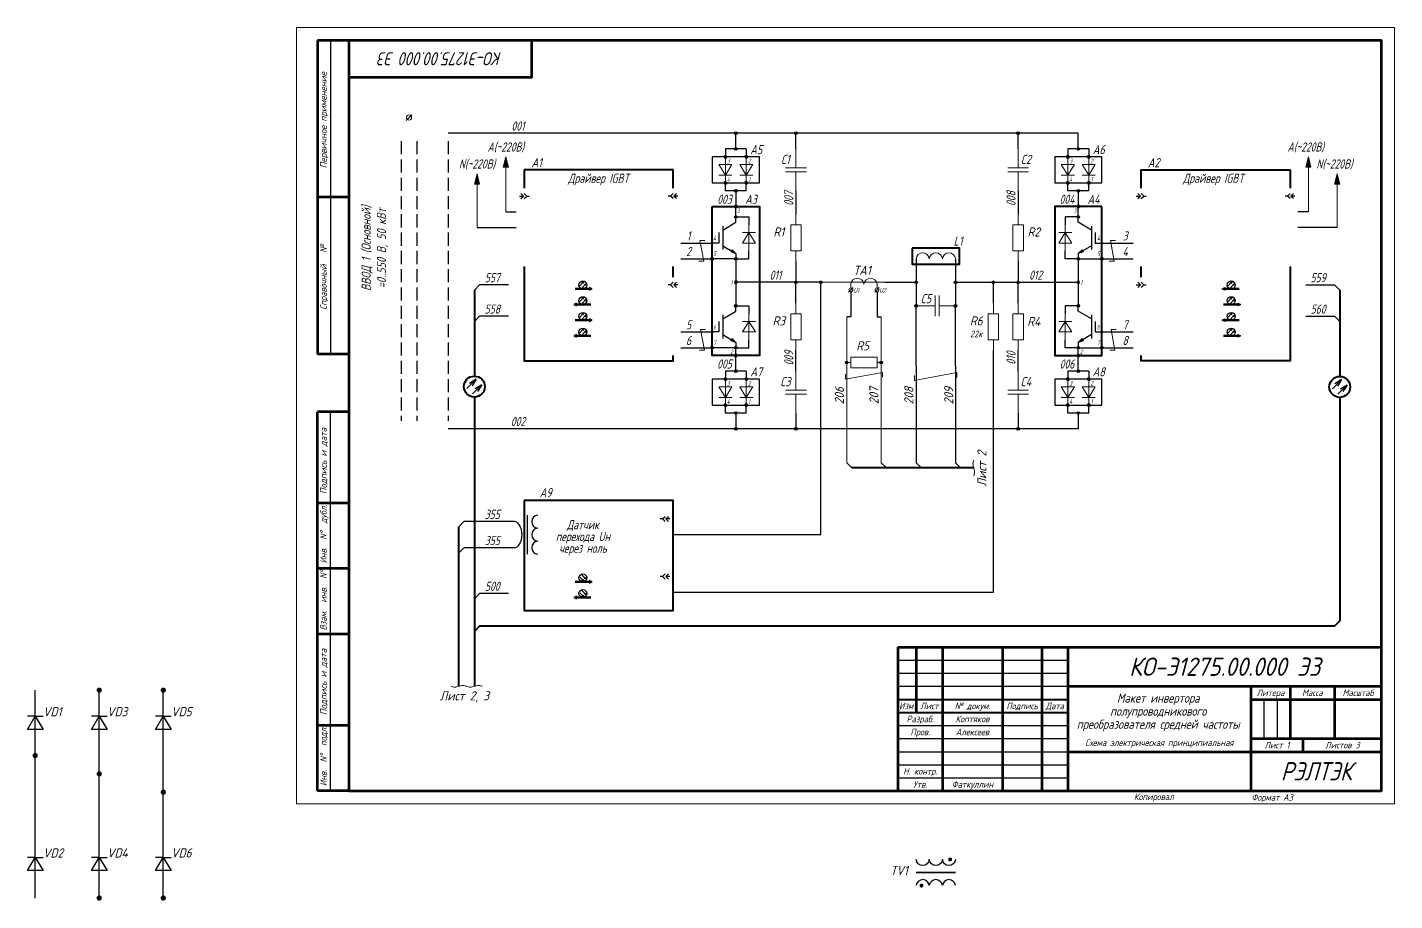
# Model space of a CAD drawing. Header units: millimetres. Extents: x -266 to 8003, y 0 to 8682.
# Drawn here: x -266 to 257, y 1163 to 1497 of the extents above; entities that cross this region are included whole.
import ezdxf
from ezdxf.enums import TextEntityAlignment as Align

# ---------------------------------------------------------------- set-up
doc = ezdxf.new("R2010")
doc.units = ezdxf.units.MM
for name, pattern in [('CENTER', [2, 1.25, -0.25, 0.25, -0.25]), ('K5LT32771', [0]), ('ГОСТ 2.303 4', [7, 5, -2, 0])]:
    doc.linetypes.add(name, pattern=pattern)
doc.layers.add('10', color=41, linetype='Continuous')
doc.layers.add('14', color=21, linetype='Continuous')
doc.styles.add('GENISO_1', font='geniso.shx', dxfattribs={"oblique": 15, "height": 3.5})
doc.styles.add('гост', font='simplex.shx', dxfattribs={"oblique": 15, "height": 2.25})
doc.styles.add('гост1', font='simplex.shx', dxfattribs={"width": 0.8, "oblique": 15, "height": 2.5})

# ---------------------------------------------------------------- blocks, each defined once
blk = doc.blocks.new('Стрелка')
at = {"lineweight": 20}
blk.add_hatch(color=256, dxfattribs=at).paths.add_polyline_path([(4, 0), (0, 1), (0, -1)])
for p, q in [((4, 0), (0, 1)), ((0, 1), (0, -1)), ((0, -1), (4, 0))]:
    blk.add_line(p, q, dxfattribs=at)

msp = doc.modelspace()

# ---------------------------------------------------------------- hatches: boundary and pattern name
for color, points in [(256, [(5, 1456.75, -1), (4, 1456.75, -1)]), (256, [(28, 1456.75, -1), (27, 1456.75, -1)]), (256, [(113, 1456.75, -1), (112, 1456.75, -1)]), (256, [(5, 1450.75, -1), (4, 1450.75, -1)]), (256, [(136, 1450.75, -1), (135, 1450.75, -1)]), (256, [(5, 1434.75, 1), (4, 1434.75, 1)]), (256, [(136, 1434.75, 1), (135, 1434.75, 1)]), (256, [(4, 1424.75, 1), (5, 1424.75, 1)]), (256, [(136, 1424.75, -1), (135, 1424.75, -1)]), (256, [(-5, 1414.75, 1), (-4, 1414.75, 1)]), (256, [(145, 1414.75, -1), (144, 1414.75, -1)]), (256, [(-5, 1408.75, 1), (-4, 1408.75, 1)]), (256, [(4, 1408.75, 1), (5, 1408.75, 1)]), (256, [(136, 1408.75, -1), (135, 1408.75, -1)]), (256, [(145, 1408.75, -1), (144, 1408.75, -1)]), (0, [(-54, 1399.35), (-53.7, 1399.95), (-54.3, 1399.65), (-54, 1399.65)]), (0, [(-53.1, 1398.6), (-52.8, 1399.2), (-53.4, 1398.9), (-53.1, 1398.9)]), (0, [(-51.5, 1397.75), (-51.5, 1396.75), (-50.5, 1397.25)]), (256, [(28, 1399.75, -1), (27, 1399.75, -1)]), (256, [(37.5, 1399.75, -1), (36.5, 1399.75, -1)]), (256, [(74, 1399.75, -1), (73, 1399.75, -1)]), (256, [(89, 1399.75, -1), (88, 1399.75, -1)]), (256, [(103.5, 1399.75, -1), (102.5, 1399.75, -1)]), (256, [(113, 1399.75, -1), (112, 1399.75, -1)]), (256, [(113, 1399.75, 1), (112, 1399.75, 1)]), (0, [(191.5, 1397.75), (191.5, 1396.75), (190.5, 1397.25)]), (0, [(194, 1399.35), (194.3, 1399.95), (193.7, 1399.65), (194, 1399.65)]), (0, [(194.9, 1398.6), (195.2, 1399.2), (194.6, 1398.9), (194.9, 1398.9)]), (0, [(-56.5, 1390.75), (-56.5, 1391.75), (-57.5, 1391.25)]), (0, [(-54, 1393.35), (-53.7, 1393.95), (-54.3, 1393.65), (-54, 1393.65)]), (0, [(-53.1, 1392.6), (-52.8, 1393.2), (-53.4, 1392.9), (-53.1, 1392.9)]), (256, [(4, 1390.75, 1), (5, 1390.75, 1)]), (256, [(74, 1390.75, -1), (73, 1390.75, -1)]), (256, [(89, 1390.75, -1), (88, 1390.75, -1)]), (256, [(136, 1390.75, -1), (135, 1390.75, -1)]), (0, [(194, 1393.35), (194.3, 1393.95), (193.7, 1393.65), (194, 1393.65)]), (0, [(194.9, 1392.6), (195.2, 1393.2), (194.6, 1392.9), (194.9, 1392.9)]), (0, [(196.5, 1390.75), (196.5, 1391.75), (197.5, 1391.25)]), (0, [(-54, 1387.35), (-53.7, 1387.95), (-54.3, 1387.65), (-54, 1387.65)]), (0, [(-53.1, 1386.6), (-52.8, 1387.2), (-53.4, 1386.9), (-53.1, 1386.9)]), (0, [(194, 1387.35), (194.3, 1387.95), (193.7, 1387.65), (194, 1387.65)]), (0, [(194.9, 1386.6), (195.2, 1387.2), (194.6, 1386.9), (194.9, 1386.9)]), (0, [(-54, 1381.35), (-53.7, 1381.95), (-54.3, 1381.65), (-54, 1381.65)]), (0, [(-53.1, 1380.6), (-52.8, 1381.2), (-53.4, 1380.9), (-53.1, 1380.9)]), (0, [(-51.5, 1385.75), (-51.5, 1384.75), (-50.5, 1385.25)]), (256, [(-5, 1380.75, 1), (-4, 1380.75, 1)]), (256, [(145, 1380.75, -1), (144, 1380.75, -1)]), (0, [(191.5, 1385.75), (191.5, 1384.75), (190.5, 1385.25)]), (0, [(194, 1381.35), (194.3, 1381.95), (193.7, 1381.65), (194, 1381.65)]), (0, [(194.9, 1380.6), (195.2, 1381.2), (194.6, 1380.9), (194.9, 1380.9)]), (0, [(-56.5, 1378.75), (-56.5, 1379.75), (-57.5, 1379.25)]), (0, [(196.5, 1378.75), (196.5, 1379.75), (197.5, 1379.25)]), (256, [(-5, 1374.75, 1), (-4, 1374.75, 1)]), (256, [(4, 1374.75, 1), (5, 1374.75, 1)]), (256, [(136, 1374.75, -1), (135, 1374.75, -1)]), (256, [(145, 1374.75, -1), (144, 1374.75, -1)]), (256, [(5, 1365.75, -1), (4, 1365.75, -1)]), (256, [(46.4, 1369.08, 1), (47.4, 1369.08, 1)]), (256, [(59.63, 1369.08, 1), (60.63, 1369.08, 1)]), (256, [(136, 1365.75, -1), (135, 1365.75, -1)]), (256, [(5, 1349.75, 1), (4, 1349.75, 1)]), (256, [(136, 1349.75, 1), (135, 1349.75, 1)]), (256, [(5, 1343.75, -1), (4, 1343.75, -1)]), (256, [(28, 1343.75, 1), (27, 1343.75, 1)]), (256, [(113, 1343.75, 1), (112, 1343.75, 1)]), (0, [(-53.1, 1286.9), (-52.8, 1286.3), (-53.4, 1286.6), (-53.1, 1286.6)]), (0, [(-54, 1286.15), (-53.7, 1285.55), (-54.3, 1285.85), (-54, 1285.85)]), (0, [(-51.5, 1285.75), (-51.5, 1284.75), (-50.5, 1285.25)]), (0, [(-56.5, 1278.75), (-56.5, 1279.75), (-57.5, 1279.25)]), (0, [(-54, 1280.15), (-53.7, 1279.55), (-54.3, 1279.85), (-54, 1279.85)]), (0, [(-53.1, 1280.9), (-52.8, 1280.3), (-53.4, 1280.6), (-53.1, 1280.6)])]:
    msp.add_hatch(color=color).paths.add_polyline_path(points)

# ---------------------------------------------------------------- linework, layer by layer
at = {"lineweight": 60}
for p, q in [((-143.5, 1492.25), (-155.5, 1492.25)), ((-155.5, 1492.25), (-155.5, 1372.25)), ((-143.5, 1432.25), (-155.5, 1432.25)), ((-143.5, 1372.25), (-155.5, 1372.25)), ((-155.5, 1205.25), (-155.5, 1350.25)), ((-143.5, 1350.25), (-155.5, 1350.25)), ((-143.5, 1315.25), (-155.5, 1315.25)), ((-143.5, 1290.25), (-155.5, 1290.25)), ((-143.5, 1265.25), (-155.5, 1265.25)), ((66.5, 1260.25), (251.5, 1260.25)), ((66.5, 1260.25), (66.5, 1205.25)), ((73.5, 1260.25), (73.5, 1235.25)), ((83.5, 1260.25), (83.5, 1205.25)), ((106.5, 1260.25), (106.5, 1205.25)), ((121.5, 1260.25), (121.5, 1205.25)), ((131.5, 1260.25), (131.5, 1205.25)), ((131.5, 1245.25), (251.5, 1245.25)), ((201.5, 1245.25), (201.5, 1205.25)), ((216.5, 1245.25), (216.5, 1225.25)), ((233.5, 1245.25), (233.5, 1225.25)), ((201.5, 1240.25), (251.5, 1240.25)), ((-143.5, 1230.25), (-155.5, 1230.25)), ((201.5, 1225.25), (251.5, 1225.25)), ((221.5, 1220.25), (221.5, 1225.25)), ((131.5, 1220.25), (251.5, 1220.25)), ((-143.5, 1205.25), (-155.5, 1205.25))]:
    msp.add_line(p, q, dxfattribs=at)
at = {"lineweight": 30}
for p, q in [((-150.5, 1492.25), (-150.5, 1372.25)), ((-150.5, 1205.25), (-150.5, 1350.25)), ((66.5, 1255.25), (131.5, 1255.25)), ((66.5, 1250.25), (131.5, 1250.25)), ((66.5, 1245.25), (131.5, 1245.25)), ((206.5, 1240.25), (206.5, 1225.25)), ((211.5, 1240.25), (211.5, 1225.25)), ((66.5, 1230.25), (131.5, 1230.25)), ((66.5, 1225.25), (131.5, 1225.25)), ((66.5, 1220.25), (131.5, 1220.25)), ((66.5, 1215.25), (131.5, 1215.25)), ((66.5, 1210.25), (131.5, 1210.25))]:
    msp.add_line(p, q, dxfattribs=at)
at = {"lineweight": 20}
for p, q in [((-121.56, 1461.69), (-119.44, 1463.81)), ((27.5, 1450.75), (27.5, 1443.5)), ((112.5, 1450.75), (112.5, 1443.5)), ((-83.5, 1443.75), (-83.5, 1426.75)), ((3, 1444.75), (-2, 1444.75)), ((-2, 1444.75), (0.5, 1440.75)), ((0.5, 1438.25), (0.5, 1447.25)), ((0.5, 1440.75), (3, 1444.75)), ((6, 1444.75), (11, 1444.75)), ((8.5, 1440.75), (6, 1444.75)), ((8.5, 1438.25), (8.5, 1447.25)), ((11, 1444.75), (8.5, 1440.75)), ((134, 1444.75), (129, 1444.75)), ((129, 1444.75), (131.5, 1440.75)), ((131.5, 1438.25), (131.5, 1447.25)), ((131.5, 1440.75), (134, 1444.75)), ((137, 1444.75), (142, 1444.75)), ((139.5, 1440.75), (137, 1444.75)), ((139.5, 1438.25), (139.5, 1447.25)), ((142, 1444.75), (139.5, 1440.75)), ((223.5, 1443.75), (223.5, 1426.75)), ((-2, 1440.75), (3, 1440.75)), ((11, 1440.75), (6, 1440.75)), ((27.5, 1442), (27.5, 1434.75)), ((112.5, 1442), (112.5, 1434.75)), ((129, 1440.75), (134, 1440.75)), ((142, 1440.75), (137, 1440.75)), ((-94.5, 1437.25), (-94.5, 1420.75)), ((234.5, 1437.25), (234.5, 1420.75)), ((27.5, 1421.75), (27.5, 1425.75)), ((112.5, 1421.75), (112.5, 1425.75)), ((9.5, 1418.75), (7, 1414.75)), ((12, 1418.75), (7, 1418.75)), ((9.5, 1421.75), (9.5, 1411.75)), ((12, 1414.75), (9.5, 1418.75)), ((128, 1414.75), (130.5, 1418.75)), ((128, 1418.75), (133, 1418.75)), ((130.5, 1421.75), (130.5, 1411.75)), ((130.5, 1418.75), (133, 1414.75)), ((-7.33, 1415.8), (-9.24, 1415.8)), ((-9.24, 1415.8), (-7.77, 1407.79)), ((7, 1414.75), (12, 1414.75)), ((133, 1414.75), (128, 1414.75)), ((149.67, 1415.8), (147.76, 1415.8)), ((147.76, 1415.8), (149.23, 1407.79)), ((-7.77, 1407.79), (-9.68, 1407.79)), ((27.5, 1411.75), (27.5, 1407.75)), ((112.5, 1411.75), (112.5, 1407.75)), ((149.23, 1407.79), (147.32, 1407.79)), ((37, 1399.75), (61.5, 1399.75)), ((47.62, 1395.97), (49.39, 1397.73)), ((57.62, 1395.97), (59.39, 1397.73)), ((27.5, 1387.75), (27.5, 1391.75)), ((103, 1387.75), (103, 1391.75)), ((112.5, 1387.75), (112.5, 1391.75)), ((9.5, 1387.75), (9.5, 1377.75)), ((46.9, 1330.75), (46.9, 1386.58)), ((73.5, 1390.75), (80.75, 1390.75)), ((82.25, 1390.75), (88.5, 1390.75)), ((130.5, 1387.75), (130.5, 1377.75)), ((-7.05, 1381.76), (-8.96, 1381.76)), ((-8.96, 1381.76), (-7.5, 1373.75)), ((9.5, 1384.75), (7, 1380.75)), ((12, 1384.75), (7, 1384.75)), ((7, 1380.75), (12, 1380.75)), ((12, 1380.75), (9.5, 1384.75)), ((128, 1380.75), (130.5, 1384.75)), ((128, 1384.75), (133, 1384.75)), ((133, 1380.75), (128, 1380.75)), ((130.5, 1384.75), (133, 1380.75)), ((149.95, 1381.76), (148.04, 1381.76)), ((148.04, 1381.76), (149.5, 1373.75)), ((27.5, 1377.75), (27.5, 1373.75)), ((103, 1377.75), (103, 1373.75)), ((112.5, 1377.75), (112.5, 1373.75)), ((-7.5, 1373.75), (-9.41, 1373.75)), ((149.5, 1373.75), (147.59, 1373.75)), ((27.5, 1358.5), (27.5, 1365.75)), ((46.4, 1362.72), (60.63, 1365.32)), ((46.9, 1369.08), (48.51, 1369.08)), ((58.51, 1369.08), (60.13, 1369.08)), ((60.63, 1365.32), (60.63, 1363.41)), ((72.83, 1362.25), (89.08, 1365.23)), ((89.08, 1365.23), (89.08, 1363.32)), ((112.5, 1358.5), (112.5, 1365.75)), ((0.5, 1353.25), (0.5, 1362.25)), ((8.5, 1353.25), (8.5, 1362.25)), ((46.4, 1364.63), (46.4, 1362.72)), ((72.83, 1364.17), (72.83, 1362.25)), ((131.5, 1353.25), (131.5, 1362.25)), ((139.5, 1353.25), (139.5, 1362.25)), ((3, 1359.75), (-2, 1359.75)), ((-2, 1359.75), (0.5, 1355.75)), ((-2, 1355.75), (3, 1355.75)), ((0.5, 1355.75), (3, 1359.75)), ((6, 1359.75), (11, 1359.75)), ((8.5, 1355.75), (6, 1359.75)), ((11, 1355.75), (6, 1355.75)), ((11, 1359.75), (8.5, 1355.75)), ((27.5, 1349.75), (27.5, 1357)), ((112.5, 1349.75), (112.5, 1357)), ((134, 1359.75), (129, 1359.75)), ((129, 1359.75), (131.5, 1355.75)), ((129, 1355.75), (134, 1355.75)), ((131.5, 1355.75), (134, 1359.75)), ((137, 1359.75), (142, 1359.75)), ((139.5, 1355.75), (137, 1359.75)), ((142, 1355.75), (137, 1355.75)), ((142, 1359.75), (139.5, 1355.75))]:
    msp.add_line(p, q, dxfattribs=at)
for p, q in [((37.5, 1456.75), (-105.5, 1456.75)), ((4.5, 1450.75), (4.5, 1456.75)), ((27.5, 1450.75), (27.5, 1456.75)), ((135.5, 1456.75), (37.5, 1456.75)), ((112.5, 1450.75), (112.5, 1456.75)), ((135.5, 1450.75), (135.5, 1456.75)), ((8.5, 1450.75), (0.5, 1450.75)), ((0.5, 1450.75), (0.5, 1448.25)), ((8.5, 1450.75), (8.5, 1448.25)), ((139.5, 1450.75), (131.5, 1450.75)), ((131.5, 1450.75), (131.5, 1448.25)), ((139.5, 1450.75), (139.5, 1448.25)), ((-76.75, 1432.75), (-77.75, 1433.75)), ((-75.5, 1432.75), (-76.5, 1433.75)), ((-20.5, 1432.75), (-19.5, 1433.75)), ((-19.25, 1432.75), (-18.25, 1433.75)), ((0.5, 1434.75), (0.5, 1437.25)), ((8.5, 1434.75), (0.5, 1434.75)), ((4.5, 1434.75), (4.5, 1429.25)), ((8.5, 1434.75), (8.5, 1437.25)), ((27.5, 1434.75), (27.5, 1425.75)), ((112.5, 1434.75), (112.5, 1425.75)), ((131.5, 1434.75), (131.5, 1437.25)), ((139.5, 1434.75), (131.5, 1434.75)), ((135.5, 1434.75), (135.5, 1429.25)), ((139.5, 1434.75), (139.5, 1437.25)), ((159.25, 1432.75), (158.25, 1433.75)), ((160.5, 1432.75), (159.5, 1433.75)), ((215.5, 1432.75), (216.5, 1433.75)), ((216.75, 1432.75), (217.75, 1433.75)), ((-78.31, 1432.75), (-76.75, 1432.75)), ((-77.75, 1431.75), (-76.75, 1432.75)), ((-76.5, 1431.75), (-75.5, 1432.75)), ((-75.5, 1432.75), (-74.56, 1432.75)), ((-20.5, 1432.75), (-21.44, 1432.75)), ((-19.5, 1431.75), (-20.5, 1432.75)), ((-17.69, 1432.75), (-19.25, 1432.75)), ((-18.25, 1431.75), (-19.25, 1432.75)), ((4.5, 1424.75), (4.5, 1428.25)), ((135.5, 1424.75), (135.5, 1428.25)), ((157.69, 1432.75), (159.25, 1432.75)), ((158.25, 1431.75), (159.25, 1432.75)), ((159.5, 1431.75), (160.5, 1432.75)), ((160.5, 1432.75), (161.44, 1432.75)), ((215.5, 1432.75), (214.57, 1432.75)), ((216.5, 1431.75), (215.5, 1432.75)), ((218.32, 1432.75), (216.75, 1432.75)), ((217.75, 1431.75), (216.75, 1432.75)), ((-83.5, 1426.75), (-79.5, 1426.75)), ((-0.5, 1419.75), (4.5, 1422.75)), ((4.5, 1422.75), (4.5, 1424.75)), ((4.5, 1424.75), (9.5, 1424.75)), ((9.5, 1424.75), (9.5, 1421.75)), ((135.5, 1424.75), (130.5, 1424.75)), ((130.5, 1424.75), (130.5, 1421.75)), ((135.5, 1422.75), (135.5, 1424.75)), ((140.5, 1419.75), (135.5, 1422.75)), ((223.5, 1426.75), (219.5, 1426.75)), ((-94.5, 1420.75), (-79.5, 1420.75)), ((-2, 1418.75), (-2, 1414.75)), ((-0.5, 1421.25), (-0.5, 1412.25)), ((140.5, 1421.25), (140.5, 1412.25)), ((142, 1418.75), (142, 1414.75)), ((234.5, 1420.75), (219.5, 1420.75)), ((-16.5, 1414.75), (-4.5, 1414.75)), ((-2, 1414.75), (-4, 1414.75)), ((-0.5, 1413.75), (4.5, 1410.75)), ((140.5, 1413.75), (135.5, 1410.75)), ((142, 1414.75), (144, 1414.75)), ((144.5, 1414.75), (156.5, 1414.75)), ((-16.5, 1408.75), (-4.5, 1408.75)), ((4.5, 1408.75), (-4, 1408.75)), ((4.5, 1410.75), (4.5, 1408.75)), ((4.5, 1408.75), (9.5, 1408.75)), ((4.5, 1408.75), (4.5, 1400.25)), ((9.5, 1408.75), (9.5, 1411.75)), ((27.5, 1407.75), (27.5, 1399.75)), ((73.5, 1408.75), (73.5, 1399.75)), ((88.5, 1408.75), (88.5, 1399.75)), ((112.5, 1407.75), (112.5, 1399.75)), ((130.5, 1408.75), (130.5, 1411.75)), ((135.5, 1408.75), (130.5, 1408.75)), ((135.5, 1410.75), (135.5, 1408.75)), ((135.5, 1408.75), (144, 1408.75)), ((135.5, 1408.75), (135.5, 1400.25)), ((144.5, 1408.75), (156.5, 1408.75)), ((-93.5, 1398.75), (-95.5, 1396.75)), ((-82.5, 1398.75), (-93.5, 1398.75)), ((-55.2, 1398.45), (-54, 1399.65)), ((-54.3, 1397.7), (-53.1, 1398.9)), ((-20.5, 1398.75), (-21.44, 1398.75)), ((-20.5, 1398.75), (-19.5, 1399.75)), ((-19.5, 1397.75), (-20.5, 1398.75)), ((-19.25, 1398.75), (-18.25, 1399.75)), ((-17.69, 1398.75), (-19.25, 1398.75)), ((-18.25, 1397.75), (-19.25, 1398.75)), ((4.5, 1399.25), (4.5, 1390.75)), ((37, 1399.75), (5, 1399.75)), ((27.5, 1391.75), (27.5, 1399.75)), ((37, 1303.25), (37, 1399.75)), ((61.5, 1399.75), (73.5, 1399.75)), ((73.5, 1399.75), (73.5, 1390.75)), ((88.5, 1399.75), (103, 1399.75)), ((88.5, 1399.75), (88.5, 1390.75)), ((103, 1391.75), (103, 1399.75)), ((103, 1399.75), (135, 1399.75)), ((112.5, 1391.75), (112.5, 1399.75)), ((135.5, 1399.25), (135.5, 1390.75)), ((157.69, 1398.75), (159.25, 1398.75)), ((159.25, 1398.75), (158.25, 1399.75)), ((158.25, 1397.75), (159.25, 1398.75)), ((160.5, 1398.75), (159.5, 1399.75)), ((159.5, 1397.75), (160.5, 1398.75)), ((160.5, 1398.75), (161.44, 1398.75)), ((192.8, 1398.45), (194, 1399.65)), ((193.7, 1397.7), (194.9, 1398.9)), ((222.5, 1398.75), (233.5, 1398.75)), ((235.5, 1396.75), (233.5, 1398.75)), ((-55.2, 1392.45), (-54, 1393.65)), ((-54.3, 1391.7), (-53.1, 1392.9)), ((48.5, 1396.1), (48.5, 1386.58)), ((58.5, 1396.1), (58.5, 1386.58)), ((192.8, 1392.45), (194, 1393.65)), ((193.7, 1391.7), (194.9, 1392.9)), ((-93.5, 1386.75), (-95.5, 1384.75)), ((-82.5, 1386.75), (-93.5, 1386.75)), ((-55.2, 1386.45), (-54, 1387.65)), ((-54.3, 1385.7), (-53.1, 1386.9)), ((-0.5, 1385.75), (4.5, 1388.75)), ((-0.5, 1387.25), (-0.5, 1378.25)), ((4.5, 1388.75), (4.5, 1390.75)), ((4.5, 1390.75), (9.5, 1390.75)), ((9.5, 1390.75), (9.5, 1387.75)), ((48.5, 1386.58), (46.9, 1386.58)), ((58.5, 1386.58), (60.13, 1386.58)), ((73.5, 1367.75), (73.5, 1390.75)), ((88.5, 1367.75), (88.5, 1390.75)), ((135.5, 1390.75), (130.5, 1390.75)), ((130.5, 1390.75), (130.5, 1387.75)), ((135.5, 1388.75), (135.5, 1390.75)), ((140.5, 1385.75), (135.5, 1388.75)), ((140.5, 1387.25), (140.5, 1378.25)), ((192.8, 1386.45), (194, 1387.65)), ((193.7, 1385.7), (194.9, 1386.9)), ((222.5, 1386.75), (233.5, 1386.75)), ((235.5, 1384.75), (233.5, 1386.75)), ((-55.2, 1380.45), (-54, 1381.65)), ((-54.3, 1379.7), (-53.1, 1380.9)), ((-16.5, 1380.75), (-4.5, 1380.75)), ((-2, 1380.75), (-4, 1380.75)), ((-2, 1384.75), (-2, 1380.75)), ((142, 1384.75), (142, 1380.75)), ((142, 1380.75), (144, 1380.75)), ((144.5, 1380.75), (156.5, 1380.75)), ((192.8, 1380.45), (194, 1381.65)), ((193.7, 1379.7), (194.9, 1380.9)), ((-0.5, 1379.75), (4.5, 1376.75)), ((4.5, 1376.75), (4.5, 1374.75)), ((9.5, 1374.75), (9.5, 1377.75)), ((130.5, 1374.75), (130.5, 1377.75)), ((140.5, 1379.75), (135.5, 1376.75)), ((135.5, 1376.75), (135.5, 1374.75)), ((-16.5, 1374.75), (-4.5, 1374.75)), ((4.5, 1374.75), (-4, 1374.75)), ((4.5, 1374.75), (9.5, 1374.75)), ((4.5, 1372.25), (4.5, 1374.75)), ((4.5, 1365.75), (4.5, 1371.25)), ((27.5, 1365.75), (27.5, 1373.75)), ((103, 1281.25), (103, 1373.75)), ((112.5, 1365.75), (112.5, 1373.75)), ((135.5, 1374.75), (130.5, 1374.75)), ((135.5, 1372.25), (135.5, 1374.75)), ((135.5, 1374.75), (144, 1374.75)), ((135.5, 1365.75), (135.5, 1371.25)), ((144.5, 1374.75), (156.5, 1374.75)), ((8.5, 1365.75), (0.5, 1365.75)), ((0.5, 1365.75), (0.5, 1363.25)), ((8.5, 1365.75), (8.5, 1363.25)), ((73.5, 1367.75), (73.5, 1330.75)), ((88.5, 1367.75), (88.5, 1330.75)), ((139.5, 1365.75), (131.5, 1365.75)), ((131.5, 1365.75), (131.5, 1363.25)), ((139.5, 1365.75), (139.5, 1363.25)), ((-94.79, 1362.7), (-97.32, 1361.09)), ((-94.79, 1362.7), (-97.32, 1361.09)), ((-94.79, 1362.7), (-96.4, 1360.17)), ((-94.79, 1362.7), (-96.4, 1360.17)), ((-92.67, 1360.58), (-95.2, 1358.97)), ((-92.67, 1360.58), (-95.2, 1358.97)), ((-92.67, 1360.58), (-94.28, 1358.05)), ((-92.67, 1360.58), (-94.28, 1358.05)), ((236.21, 1362.58), (233.68, 1360.97)), ((236.21, 1362.58), (233.68, 1360.97)), ((236.21, 1362.58), (234.6, 1360.05)), ((236.21, 1362.58), (234.6, 1360.05)), ((238.33, 1360.46), (235.8, 1358.85)), ((238.33, 1360.46), (235.8, 1358.85)), ((238.33, 1360.46), (236.72, 1357.93)), ((238.33, 1360.46), (236.72, 1357.93)), ((0.5, 1349.75), (0.5, 1352.25)), ((8.5, 1349.75), (0.5, 1349.75)), ((4.5, 1349.75), (4.5, 1343.75)), ((8.5, 1349.75), (8.5, 1352.25)), ((27.5, 1349.75), (27.5, 1343.75)), ((112.5, 1349.75), (112.5, 1343.75)), ((131.5, 1349.75), (131.5, 1352.25)), ((139.5, 1349.75), (131.5, 1349.75)), ((135.5, 1349.75), (135.5, 1343.75)), ((139.5, 1349.75), (139.5, 1352.25)), ((37.5, 1343.75), (-105.5, 1343.75)), ((135.5, 1343.75), (37.5, 1343.75)), ((46.9, 1330.75), (48.9, 1328.75)), ((60.13, 1330.75), (62.13, 1328.75)), ((73.5, 1330.75), (75.5, 1328.75)), ((88.5, 1330.75), (90.5, 1328.75)), ((-99.5, 1308.25), (-101.5, 1306.25)), ((-80.29, 1308.25), (-99.5, 1308.25)), ((-75.29, 1310.75), (-75.29, 1295.75)), ((-23.5, 1309.25), (-24.44, 1309.25)), ((-23.5, 1309.25), (-22.5, 1310.25)), ((-22.5, 1308.25), (-23.5, 1309.25)), ((-22.25, 1309.25), (-21.25, 1310.25)), ((-20.69, 1309.25), (-22.25, 1309.25)), ((-21.25, 1308.25), (-22.25, 1309.25)), ((-19.5, 1303.25), (37, 1303.25)), ((-99.5, 1298.25), (-101.5, 1296.25)), ((-80.29, 1298.25), (-99.45, 1298.25)), ((-55.2, 1287.05), (-54, 1285.85)), ((-54.3, 1287.8), (-53.1, 1286.6)), ((-23.5, 1287.25), (-24.44, 1287.25)), ((-23.5, 1287.25), (-22.5, 1288.25)), ((-22.5, 1286.25), (-23.5, 1287.25)), ((-22.25, 1287.25), (-21.25, 1288.25)), ((-20.69, 1287.25), (-22.25, 1287.25)), ((-21.25, 1286.25), (-22.25, 1287.25)), ((-54.3, 1281.8), (-53.1, 1280.6)), ((-93.5, 1280.75), (-95.5, 1278.75)), ((-82.5, 1280.75), (-93.5, 1280.75)), ((-55.2, 1281.05), (-54, 1279.85)), ((-19.5, 1281.25), (103, 1281.25)), ((-263.5, 1164.28), (-263.5, 1243.78)), ((-239, 1164.28), (-239, 1243.78)), ((-214.5, 1164.28), (-214.5, 1243.78))]:
    msp.add_line(p, q)
at = {"linetype": 'ГОСТ 2.303 4'}
for p, q in [((-123.5, 1453.75), (-123.5, 1346.75)), ((-117.5, 1453.75), (-117.5, 1346.75)), ((-105.5, 1453.75), (-105.5, 1346.75))]:
    msp.add_line(p, q, dxfattribs=at)
at = {"extrusion": (0, 0, -1)}
for p, q in [((0, 1448.25), (1, 1447.25)), ((8, 1448.25), (9, 1447.25)), ((131, 1448.25), (132, 1447.25)), ((139, 1448.25), (140, 1447.25)), ((0, 1438.25), (1, 1437.25)), ((8, 1438.25), (9, 1437.25)), ((131, 1438.25), (132, 1437.25)), ((139, 1438.25), (140, 1437.25)), ((5, 1429.25), (4, 1428.25)), ((135, 1429.25), (136, 1428.25)), ((5, 1400.25), (4, 1399.25)), ((135, 1400.25), (136, 1399.25)), ((5, 1372.25), (4, 1371.25)), ((135, 1372.25), (136, 1371.25)), ((0, 1363.25), (1, 1362.25)), ((8, 1363.25), (9, 1362.25)), ((131, 1363.25), (132, 1362.25)), ((139, 1363.25), (140, 1362.25)), ((0, 1353.25), (1, 1352.25)), ((8, 1353.25), (9, 1352.25)), ((131, 1353.25), (132, 1352.25)), ((139, 1353.25), (140, 1352.25))]:
    msp.add_line(p, q, dxfattribs=at)
at = {"linetype": 'K5LT32771', "lineweight": 20}
for p, q in [((23.5, 1443.5), (31.5, 1443.5)), ((108.5, 1443.5), (116.5, 1443.5)), ((23.5, 1442), (31.5, 1442)), ((108.5, 1442), (116.5, 1442)), ((80.75, 1394.75), (80.75, 1386.75)), ((82.25, 1394.75), (82.25, 1386.75)), ((23.5, 1358.5), (31.5, 1358.5)), ((23.5, 1357), (31.5, 1357)), ((108.5, 1358.5), (116.5, 1358.5)), ((108.5, 1357), (116.5, 1357))]:
    msp.add_line(p, q, dxfattribs=at)
at = {"lineweight": 40}
for p, q in [((-95.5, 1396.75), (-95.5, 1363.87)), ((235.5, 1396.75), (235.5, 1363.75)), ((-95.5, 1355.87), (-95.5, 1245.25)), ((235.5, 1355.75), (235.5, 1270.25)), ((95.5, 1328.75), (48.9, 1328.75)), ((-101.5, 1245.25), (-101.5, 1306.25)), ((-93.5, 1268.25), (-95.5, 1266.25)), ((233.5, 1268.25), (-93.5, 1268.25)), ((235.5, 1270.25), (233.5, 1268.25)), ((66.5, 1240.25), (131.5, 1240.25)), ((66.5, 1235.25), (131.5, 1235.25))]:
    msp.add_line(p, q, dxfattribs=at)
at = {"lineweight": 50}
for p, q in [((-57, 1397.25), (-51.5, 1397.25)), ((197, 1397.25), (191.5, 1397.25)), ((-51, 1391.25), (-56.5, 1391.25)), ((191, 1391.25), (196.5, 1391.25)), ((-57, 1385.25), (-51.5, 1385.25)), ((197, 1385.25), (191.5, 1385.25)), ((-51, 1379.25), (-56.5, 1379.25)), ((191, 1379.25), (196.5, 1379.25)), ((-57, 1285.25), (-51.5, 1285.25)), ((-51, 1279.25), (-56.5, 1279.25))]:
    msp.add_line(p, q, dxfattribs=at)
at = {"ltscale": 0.1}
for p, q in [((-94.79, 1362.7), (-98.33, 1359.16)), ((-94.79, 1362.7), (-98.33, 1359.16)), ((-92.67, 1360.58), (-96.21, 1357.04)), ((-92.67, 1360.58), (-96.21, 1357.04)), ((236.21, 1362.58), (232.67, 1359.04)), ((236.21, 1362.58), (232.67, 1359.04)), ((238.33, 1360.46), (234.8, 1356.92)), ((238.33, 1360.46), (234.8, 1356.92))]:
    msp.add_line(p, q, dxfattribs=at)
at = {"lineweight": 20}
for points in [[(-163.5, 1200.25), (256.5, 1200.25), (256.5, 1497.25), (-163.5, 1497.25)], [(25.5, 1411.75), (29.5, 1411.75), (29.5, 1421.75), (25.5, 1421.75)], [(110.5, 1411.75), (114.5, 1411.75), (114.5, 1421.75), (110.5, 1421.75)], [(25.5, 1387.75), (29.5, 1387.75), (29.5, 1377.75), (25.5, 1377.75)], [(101, 1377.75), (105, 1377.75), (105, 1387.75), (101, 1387.75)], [(110.5, 1387.75), (114.5, 1387.75), (114.5, 1377.75), (110.5, 1377.75)], [(48.51, 1371.08), (48.51, 1367.08), (58.51, 1367.08), (58.51, 1371.08)]]:
    msp.add_lwpolyline(points, close=True, dxfattribs=at)
at = {"lineweight": 60}
msp.add_lwpolyline([(-143.5, 1205.25), (251.5, 1205.25), (251.5, 1492.25), (-143.5, 1492.25)], close=True, dxfattribs=at)
msp.add_lwpolyline([(-143.5, 1478.25), (-73.5, 1478.25), (-73.5, 1492.25)], dxfattribs=at)
for points in [[(13.5, 1447.75), (-4.5, 1447.75), (-4.5, 1437.75), (13.5, 1437.75)], [(144.5, 1447.75), (126.5, 1447.75), (126.5, 1437.75), (144.5, 1437.75)], [(13.5, 1362.75), (-4.5, 1362.75), (-4.5, 1352.75), (13.5, 1352.75)], [(144.5, 1362.75), (126.5, 1362.75), (126.5, 1352.75), (144.5, 1352.75)]]:
    msp.add_lwpolyline(points, close=True)
at = {"lineweight": 40}
for points in [[(-19.5, 1435.75), (-19.5, 1442.75), (-76.5, 1442.75), (-76.5, 1442.75)], [(-76.5, 1442.75), (-76.5, 1435.75)], [(159.5, 1435.75), (159.5, 1442.75), (216.5, 1442.75), (216.5, 1442.75)], [(216.5, 1442.75), (216.5, 1435.75)], [(-4.5, 1428.75), (4, 1428.75)], [(4, 1371.75), (-4.5, 1371.75), (-4.5, 1428.75)], [(5, 1428.75), (13.5, 1428.75), (13.5, 1371.75), (5, 1371.75)], [(135, 1428.75), (126.5, 1428.75), (126.5, 1371.75), (135, 1371.75)], [(144.5, 1428.75), (136, 1428.75)], [(136, 1371.75), (144.5, 1371.75), (144.5, 1428.75)], [(72, 1412.75), (72, 1406.75), (90, 1406.75), (90, 1412.75), (72, 1412.75), (72, 1412.75)], [(-76.5, 1405.75), (-76.5, 1369.75), (-19.5, 1369.75), (-19.5, 1371.75)], [(-19.5, 1401.75), (-19.5, 1405.75)], [(159.5, 1401.75), (159.5, 1405.75)], [(216.5, 1405.75), (216.5, 1369.75), (159.5, 1369.75), (159.5, 1371.75)], [(-19.5, 1294.25), (-19.5, 1316.25), (-76.5, 1316.25), (-76.5, 1316.25)], [(-76.5, 1316.25), (-76.5, 1289.75)], [(-19.5, 1290.25), (-19.5, 1294.25)], [(-76.5, 1289.75), (-76.5, 1274.25), (-19.5, 1274.25), (-19.5, 1290.25)]]:
    msp.add_lwpolyline(points, dxfattribs=at)
at = {"lineweight": 20}
for points in [[(88.5, 1408.75), (88.5, 1408.75, 0.916331), (83.5, 1408.75, 0.916331), (78.5, 1408.75, 0.916331), (73.5, 1408.75), (73.5, 1408.75)], [(48.5, 1397.6), (48.5, 1399.02, -0.916331), (53.5, 1399.02, -0.916331), (58.5, 1399.02), (58.5, 1397.6)]]:
    msp.add_lwpolyline(points, format="xyb", dxfattribs=at)
for points in [[(-54, 1399.35), (-53.7, 1399.95), (-54.3, 1399.65), (-54, 1399.65), (-54, 1399.35)], [(-53.1, 1398.6), (-52.8, 1399.2), (-53.4, 1398.9), (-53.1, 1398.9), (-53.1, 1398.6)], [(-51.5, 1397.75), (-51.5, 1396.75), (-50.5, 1397.25), (-51.5, 1397.75)], [(191.5, 1397.75), (191.5, 1396.75), (190.5, 1397.25), (191.5, 1397.75)], [(194, 1399.35), (194.3, 1399.95), (193.7, 1399.65), (194, 1399.65), (194, 1399.35)], [(194.9, 1398.6), (195.2, 1399.2), (194.6, 1398.9), (194.9, 1398.9), (194.9, 1398.6)], [(-56.5, 1390.75), (-56.5, 1391.75), (-57.5, 1391.25), (-56.5, 1390.75)], [(-54, 1393.35), (-53.7, 1393.95), (-54.3, 1393.65), (-54, 1393.65), (-54, 1393.35)], [(-53.1, 1392.6), (-52.8, 1393.2), (-53.4, 1392.9), (-53.1, 1392.9), (-53.1, 1392.6)], [(194, 1393.35), (194.3, 1393.95), (193.7, 1393.65), (194, 1393.65), (194, 1393.35)], [(194.9, 1392.6), (195.2, 1393.2), (194.6, 1392.9), (194.9, 1392.9), (194.9, 1392.6)], [(196.5, 1390.75), (196.5, 1391.75), (197.5, 1391.25), (196.5, 1390.75)], [(-54, 1387.35), (-53.7, 1387.95), (-54.3, 1387.65), (-54, 1387.65), (-54, 1387.35)], [(-53.1, 1386.6), (-52.8, 1387.2), (-53.4, 1386.9), (-53.1, 1386.9), (-53.1, 1386.6)], [(194, 1387.35), (194.3, 1387.95), (193.7, 1387.65), (194, 1387.65), (194, 1387.35)], [(194.9, 1386.6), (195.2, 1387.2), (194.6, 1386.9), (194.9, 1386.9), (194.9, 1386.6)], [(-54, 1381.35), (-53.7, 1381.95), (-54.3, 1381.65), (-54, 1381.65), (-54, 1381.35)], [(-53.1, 1380.6), (-52.8, 1381.2), (-53.4, 1380.9), (-53.1, 1380.9), (-53.1, 1380.6)], [(-51.5, 1385.75), (-51.5, 1384.75), (-50.5, 1385.25), (-51.5, 1385.75)], [(191.5, 1385.75), (191.5, 1384.75), (190.5, 1385.25), (191.5, 1385.75)], [(194, 1381.35), (194.3, 1381.95), (193.7, 1381.65), (194, 1381.65), (194, 1381.35)], [(194.9, 1380.6), (195.2, 1381.2), (194.6, 1380.9), (194.9, 1380.9), (194.9, 1380.6)], [(-56.5, 1378.75), (-56.5, 1379.75), (-57.5, 1379.25), (-56.5, 1378.75)], [(196.5, 1378.75), (196.5, 1379.75), (197.5, 1379.25), (196.5, 1378.75)], [(-53.1, 1286.9), (-52.8, 1286.3), (-53.4, 1286.6), (-53.1, 1286.6), (-53.1, 1286.9)], [(-54, 1286.15), (-53.7, 1285.55), (-54.3, 1285.85), (-54, 1285.85), (-54, 1286.15)], [(-51.5, 1285.75), (-51.5, 1284.75), (-50.5, 1285.25), (-51.5, 1285.75)], [(-56.5, 1278.75), (-56.5, 1279.75), (-57.5, 1279.25), (-56.5, 1278.75)], [(-54, 1280.15), (-53.7, 1279.55), (-54.3, 1279.85), (-54, 1279.85), (-54, 1280.15)], [(-53.1, 1280.9), (-52.8, 1280.3), (-53.4, 1280.6), (-53.1, 1280.6), (-53.1, 1280.9)], [(88.5, 1174.03), (88.5, 1174.03), (73.5, 1174.03), (88.5, 1174.03)]]:
    msp.add_lwpolyline(points)
msp.add_lwpolyline([(60.13, 1386.58), (60.13, 1330.75)], dxfattribs=at)
for points, const_width in [([(-239.5, 1243.78, 1), (-238.5, 1243.78, 1)], 1), ([(-215, 1243.78, 1), (-214, 1243.78, 1)], 1), ([(-264, 1218.78, 1), (-263, 1218.78, 1)], 1), ([(-239.5, 1211.78, 1), (-238.5, 1211.78, 1)], 1), ([(-215, 1204.78, 1), (-214, 1204.78, 1)], 1), ([(86.48, 1178.65, -1), (86.48, 1179.4, -1)], 0.75), ([(75.53, 1169.41, -1), (75.53, 1168.66, -1)], 0.75), ([(-239.5, 1164.28, 1), (-238.5, 1164.28, 1)], 1), ([(-215, 1164.28, 1), (-214, 1164.28, 1)], 1)]:
    msp.add_lwpolyline(points, format="xyb", close=True, dxfattribs=dict(const_width=const_width))
for points in [[(88.5, 1179.03, -0.916331), (83.5, 1179.03, -0.916331), (78.5, 1179.03, -0.916331), (73.5, 1179.03)], [(88.5, 1169.03, 0.916331), (83.5, 1169.03, 0.916331), (78.5, 1169.03, 0.916331), (73.5, 1169.03)]]:
    msp.add_lwpolyline(points, format="xyb")
msp.add_circle((-120.5, 1462.75), 1, dxfattribs=at)
for centre, radius in [((4.5, 1456.75), 0.501), ((27.5, 1456.75), 0.501), ((112.5, 1456.75), 0.501), ((4.5, 1450.75), 0.501), ((135.5, 1450.75), 0.501), ((4.5, 1434.75), 0.501), ((135.5, 1434.75), 0.501), ((4.5, 1424.75), 0.501), ((135.5, 1424.75), 0.501), ((-4.5, 1408.75), 0.501), ((4.5, 1408.75), 0.501), ((135.5, 1408.75), 0.501), ((144.5, 1408.75), 0.501), ((-54, 1398.75), 1.5), ((27.5, 1399.75), 0.501), ((37, 1399.75), 0.501), ((73.5, 1399.75), 0.501), ((88.5, 1399.75), 0.501), ((103, 1399.75), 0.501), ((112.5, 1399.75), 0.501), ((112.5, 1399.75), 0.501), ((194, 1398.75), 1.5), ((-54, 1392.75), 1.5), ((4.5, 1390.75), 0.501), ((73.5, 1390.75), 0.501), ((88.5, 1390.75), 0.501), ((135.5, 1390.75), 0.501), ((194, 1392.75), 1.5), ((-54, 1386.75), 1.5), ((194, 1386.75), 1.5), ((-54, 1380.75), 1.5), ((194, 1380.75), 1.5), ((-4.5, 1374.75), 0.501), ((4.5, 1374.75), 0.501), ((135.5, 1374.75), 0.501), ((144.5, 1374.75), 0.501), ((4.5, 1365.75), 0.501), ((46.9, 1369.08), 0.501), ((60.13, 1369.08), 0.501), ((135.5, 1365.75), 0.501), ((-95.5, 1359.87), 4), ((235.5, 1359.75), 4), ((4.5, 1349.75), 0.501), ((135.5, 1349.75), 0.501), ((4.5, 1343.75), 0.501), ((27.5, 1343.75), 0.501), ((112.5, 1343.75), 0.501), ((-54, 1286.75), 1.5), ((-54, 1280.75), 1.5)]:
    msp.add_circle(centre, radius)
at = {"extrusion": (0, 0, -1)}
for centre in [(-0.5, 1447.75), (-8.5, 1447.75), (-131.5, 1447.75), (-139.5, 1447.75), (-0.5, 1437.75), (-8.5, 1437.75), (-131.5, 1437.75), (-139.5, 1437.75), (-4.5, 1428.75), (-135.5, 1428.75), (-4.5, 1399.75), (-135.5, 1399.75), (-4.5, 1371.75), (-135.5, 1371.75), (-0.5, 1362.75), (-8.5, 1362.75), (-131.5, 1362.75), (-139.5, 1362.75), (-0.5, 1352.75), (-8.5, 1352.75), (-131.5, 1352.75), (-139.5, 1352.75)]:
    msp.add_circle(centre, 0.5, dxfattribs=at)
at = {"linetype": 'K5LT32771', "lineweight": 18}
for centre in [(48.5, 1396.85), (58.5, 1396.85)]:
    msp.add_circle(centre, 0.75, dxfattribs=at)
at = {"lineweight": 40}
for centre in [(-95.5, 1359.87), (235.5, 1359.75)]:
    msp.add_circle(centre, 4, dxfattribs=at)
for centre in [(-71.07, 1308.25), (-71.07, 1303.25), (-71.07, 1298.25)]:
    msp.add_arc(centre, 2.51, 95, 265)
msp.add_ellipse((-80.29, 1303.25), major_axis=(0, 5), ratio=0.6, start_param=3.141593, end_param=6.283185)
at = {"lineweight": 20}
for points in [[(95.5, 1331.75), (95.21, 1330.37), (95.5, 1328.75), (95.8, 1327.29), (95.5, 1325.75)], [(-98.5, 1245.25), (-99.88, 1245.55), (-101.5, 1245.25), (-102.95, 1244.95), (-104.5, 1245.25)], [(-92.5, 1245.25), (-93.88, 1245.55), (-95.5, 1245.25), (-96.95, 1244.95), (-98.5, 1245.25)]]:
    msp.add_spline(points, degree=3, dxfattribs=at)
at = {"layer": '10'}
for p, q in [((-263.5, 1233.78), (-266.5, 1233.78)), ((-266.5, 1228.78), (-263.5, 1233.78)), ((-263.5, 1233.78), (-260.5, 1228.78)), ((-263.5, 1233.78), (-260.5, 1233.78)), ((-242, 1228.78), (-239, 1233.78)), ((-239, 1233.78), (-242, 1233.78)), ((-239, 1233.78), (-236, 1228.78)), ((-239, 1233.78), (-236, 1233.78)), ((-217.5, 1228.78), (-214.5, 1233.78)), ((-214.5, 1233.78), (-217.5, 1233.78)), ((-214.5, 1233.78), (-211.5, 1228.78)), ((-214.5, 1233.78), (-211.5, 1233.78)), ((-260.5, 1228.78), (-266.5, 1228.78)), ((-236, 1228.78), (-242, 1228.78)), ((-211.5, 1228.78), (-217.5, 1228.78)), ((-263.5, 1179.78), (-266.5, 1179.78)), ((-266.5, 1174.78), (-263.5, 1179.78)), ((-263.5, 1179.78), (-260.5, 1179.78)), ((-263.5, 1179.78), (-260.5, 1174.78)), ((-242, 1174.78), (-239, 1179.78)), ((-239, 1179.78), (-242, 1179.78)), ((-239, 1179.78), (-236, 1179.78)), ((-239, 1179.78), (-236, 1174.78)), ((-217.5, 1174.78), (-214.5, 1179.78)), ((-214.5, 1179.78), (-217.5, 1179.78)), ((-214.5, 1179.78), (-211.5, 1174.78)), ((-214.5, 1179.78), (-211.5, 1179.78)), ((-260.5, 1174.78), (-266.5, 1174.78)), ((-236, 1174.78), (-242, 1174.78)), ((-211.5, 1174.78), (-217.5, 1174.78))]:
    msp.add_line(p, q, dxfattribs=at)
at = {"layer": '14'}
for p, q in [((-240.4, 1238.1), (-240.4, 1238.1)), ((-215.9, 1238.1), (-215.9, 1238.1))]:
    msp.add_line(p, q, dxfattribs=at)

# ---------------------------------------------------------------- block references
at = {"lineweight": 20, "rotation": 90}
for p in [(-83.5, 1443.75), (-94.5, 1437.25)]:
    msp.add_blockref('Стрелка', p, dxfattribs=at)
at = {"lineweight": 20, "xscale": -1, "rotation": 270}
for p in [(223.5, 1443.75), (234.5, 1437.25)]:
    msp.add_blockref('Стрелка', p, dxfattribs=at)
at = {"yscale": 0.5, "zscale": 0.5}
for p, xscale, rotation in [((2.79, 1411.78), 0.5, 329.0362434679265), ((137.22, 1411.78), -0.5, 30.96375653207352), ((2.79, 1377.78), 0.5, 329.0362434679265), ((137.22, 1377.78), -0.5, 30.96375653207352)]:
    msp.add_blockref('Стрелка', p, dxfattribs=dict(at, xscale=xscale, rotation=rotation))

# ---------------------------------------------------------------- texts
at = {"linetype": 'CENTER', "lineweight": 40, "style": 'GENISO_1', "oblique": 15, "width": 0.9}
msp.add_text('КО-Э1275.00.000 Э3', height=5, rotation=180, dxfattribs=at).set_placement((-108.5, 1485.25), align=Align.MIDDLE_CENTER)
at = {"lineweight": 40, "style": 'GENISO_1', "oblique": 15, "width": 1.1}
msp.add_text('Первичное применение', height=2.5, rotation=90, dxfattribs=at).set_placement((-152, 1461.75), align=Align.CENTER)
at = {"lineweight": 20, "style": 'GENISO_1', "oblique": 15, "width": 0.85}
for s, p in [('001', (-78.85, 1457.75)), ('A(~220В)', (-83.5, 1449.75)), ('A(~220В)', (222.47, 1449.75)), ('N(~220В)', (-94.5, 1443.25)), ('N(~220В)', (233.47, 1443.25)), ('003', (0.15, 1429.75)), ('004', (131.15, 1429.75)), ('1', (-13.6, 1415.75)), ('3', (153.4, 1415.75)), ('2', (-13.6, 1409.75)), ('4', (153.4, 1409.75)), ('557', (-88.68, 1399.75)), ('011', (19.65, 1400.75)), ('012', (119.15, 1400.75)), ('559', (227.2, 1399.75)), ('558', (-88.68, 1387.75)), ('560', (227.2, 1387.75)), ('5', (-13.6, 1381.75)), ('7', (153.4, 1381.75)), ('6', (-13.6, 1375.75)), ('8', (153.4, 1375.75)), ('005', (0.15, 1366.75)), ('006', (131.15, 1366.75)), ('002', (-78.85, 1344.75)), ('355', (-88.68, 1309.25)), ('355', (-88.68, 1299.25)), ('500', (-88.68, 1281.75))]:
    msp.add_text(s, height=3.5, dxfattribs=at).set_placement(p, align=Align.CENTER)
at = {"lineweight": 20, "style": 'GENISO_1', "oblique": 15}
for s, width, p in [('A5', 0.9, (12.3, 1447.7)), ('A6', 0.9, (143.3, 1447.7)), ('A1', 0.9, (-71.7, 1442.7)), ('С1', 0.9, (23.47, 1443.95)), ('С2', 0.9, (115.47, 1443.95)), ('A2', 0.9, (164.3, 1442.7)), ('Драйвер IGBT', 0.85, (-48, 1436.75)), ('Драйвер IGBT', 0.85, (187.16, 1436.75)), ('A3', 0.9, (10.3, 1428.7)), ('A4', 0.9, (141.3, 1428.7)), ('L1', 0.9, (89.5, 1412.75)), ('С5', 0.9, (77.22, 1390.7)), ('A7', 0.9, (12.3, 1362.7)), ('A8', 0.9, (143.3, 1362.7)), ('С3', 0.9, (23.47, 1358.95)), ('С4', 0.9, (115.47, 1358.95)), ('A9', 0.9, (-68.25, 1316.5)), ('Датчик', 0.85, (-54, 1304.25)), ('перехода Uн', 0.85, (-54, 1299.75)), ('через ноль', 0.85, (-54, 1295.25))]:
    msp.add_text(s, height=3.5, dxfattribs=dict(at, width=width)).set_placement(p, align=Align.BOTTOM_CENTER)
at = {"style": 'GENISO_1', "oblique": 15}
for s, width, p in [('3', 0.7, (1.64, 1446.15)), ('2', 0.7, (9.64, 1446.15)), ('3', 0.7, (132.64, 1446.15)), ('2', 0.7, (140.64, 1446.15)), ('4', 0.7, (1.64, 1439.15)), ('1', 0.7, (9.64, 1439.15)), ('4', 0.7, (132.64, 1439.15)), ('1', 0.7, (140.64, 1439.15)), ('3', 0.7, (5.35, 1427.15)), ('3', 0.7, (134.19, 1427.15)), ('4', 0.7, (-3.65, 1416.65)), ('4', 0.7, (143.17, 1416.65)), ('5', 0.7, (-3.65, 1410.65)), ('5', 0.7, (143.19, 1410.65)), ('1', 0.7, (2.85, 1399.65)), ('U1', 0.8, (50.61, 1396.7)), ('U2', 0.8, (60.61, 1396.7)), ('1', 0.7, (136.67, 1399.65)), ('6', 0.7, (-3.65, 1382.65)), ('6', 0.7, (143.15, 1382.65)), ('7', 0.7, (-3.65, 1376.65)), ('7', 0.7, (143.17, 1376.65)), ('2', 0.7, (2.85, 1373.15)), ('2', 0.7, (136.64, 1373.15)), ('3', 0.7, (1.64, 1361.15)), ('2', 0.7, (9.64, 1361.15)), ('3', 0.7, (132.64, 1361.15)), ('2', 0.7, (140.64, 1361.15)), ('4', 0.7, (1.64, 1354.15)), ('1', 0.7, (9.64, 1354.15)), ('4', 0.7, (132.64, 1354.15)), ('1', 0.7, (140.64, 1354.15))]:
    msp.add_text(s, height=1.8, dxfattribs=dict(at, width=width)).set_placement(p, align=Align.MIDDLE_CENTER)
at = {"lineweight": 20, "style": 'GENISO_1', "oblique": 15, "width": 0.85}
for s, p in [('007', (26.5, 1431.75)), ('008', (111.5, 1431.75)), ('009', (26.5, 1370.75)), ('010', (111.5, 1370.75))]:
    msp.add_text(s, height=3.5, rotation=90, dxfattribs=at).set_placement(p, align=Align.CENTER)
at = {"style": 'GENISO_1', "oblique": 15}
for s, height, p in [('R1', 3.5, (20.95, 1419)), ('R2', 3.5, (118.45, 1419)), ('R3', 3.5, (20.95, 1385)), ('R6', 3.5, (96.45, 1385)), ('R4', 3.5, (118.45, 1384.75)), ('22к', 2.5, (96.45, 1380))]:
    msp.add_text(s, height=height, dxfattribs=at).set_placement(p, align=Align.MIDDLE_CENTER)
at = {"lineweight": 40, "style": 'GENISO_1', "oblique": 15}
for s, p in [('Справочный   №', (-152, 1389.25)), ('Инв.  N%%d  дубл.', (-152, 1292.25)), ('Взам.  инв.  N%%d', (-152, 1266.62)), ('Инв.  N%%d  подл.', (-152, 1207.12))]:
    msp.add_text(s, height=2.5, rotation=90, dxfattribs=at).set_placement(p)
at = {"style": 'GENISO_1', "oblique": 15}
for s, p in [('ТА1', (52.84, 1401.54)), ('ТV1', (67, 1172.03))]:
    msp.add_text(s, height=3.5, dxfattribs=at).set_placement(p, align=Align.BOTTOM_CENTER)
at = {"lineweight": 20, "style": 'GENISO_1', "oblique": 15}
msp.add_text('R5', height=3.5, dxfattribs=at).set_placement((53.03, 1375.46), align=Align.MIDDLE_CENTER)
at = {"style": 'GENISO_1', "oblique": 15}
for s, p in [('206', (46.9, 1356.4)), ('207', (60.13, 1356.4)), ('208', (73.5, 1356.4)), ('209', (88.73, 1356.4))]:
    msp.add_text(s, height=3.5, rotation=90, dxfattribs=at).set_placement(p, align=Align.BOTTOM_CENTER)
at = {"lineweight": 40, "style": 'GENISO_1', "oblique": 15, "width": 1.1}
for p in [(-152, 1318.75), (-152, 1234.25)]:
    msp.add_text('Подпись и дата', height=2.5, rotation=90, dxfattribs=at).set_placement(p)
at = {"lineweight": -3, "style": 'GENISO_1', "oblique": 15}
msp.add_text('Лист 2', height=3.5, rotation=90, dxfattribs=at).set_placement((98.63, 1328.46), align=Align.MIDDLE_CENTER)
at = {"lineweight": 40, "style": 'GENISO_1', "oblique": 15}
for s, height, p in [('КО-Э1275.00.000 Э3', 7, (191.5, 1252.75)), ('Литера', 2.5, (209, 1242.75)), ('Масса', 2.5, (225, 1242.75)), ('Масштаб', 2.5, (242.5, 1242.75)), ('Изм.', 2.5, (70, 1237.75)), ('Лист', 2.5, (78.5, 1237.75)), ('№ докум.', 2.5, (95, 1237.75)), ('Подпись', 2.5, (114, 1237.75)), ('Дата', 2.5, (126.5, 1237.75)), ('Разраб.', 2.5, (75, 1232.75)), ('Коптяков', 2.5, (95, 1232.75)), ('Пров.', 2.5, (75, 1227.75)), ('Алексеев', 2.5, (95, 1227.75)), ('Лист 1', 2.5, (211.5, 1222.75)), ('Листов 3', 2.5, (236.5, 1222.75)), ('Н. контр.', 2.5, (75, 1212.75)), ('Утв.', 2.5, (75, 1207.75)), ('Фаткуллин', 2.5, (95, 1207.75)), ('Копировал', 2.5, (164.38, 1203))]:
    msp.add_text(s, height=height, dxfattribs=at).set_placement(p, align=Align.MIDDLE_CENTER)
at = {"lineweight": -3, "style": 'GENISO_1', "oblique": 15}
msp.add_text('Лист 2, 3', height=3.5, dxfattribs=at).set_placement((-99.29, 1241.62), align=Align.MIDDLE_CENTER)
at = {"lineweight": 40, "width": 0.8}
for s, height, style, oblique, p in [('Макет инвертора', 3.5, 'гост', 15, (166.07, 1240.75)), ('полупроводникового', 3.5, 'гост', 15, (166.07, 1235.75)), ('преобразователя средней частоты', 3.5, 'гост', 15, (166.07, 1230.75)), ('Схема электрическая принципиальная', 2.5, 'гост', 15, (166.5, 1223.69)), ('РЭЛТЭК', 7, 'гост1', 16, (226.5, 1212.75))]:
    msp.add_text(s, height=height, dxfattribs=dict(at, style=style, oblique=oblique)).set_placement(p, align=Align.MIDDLE_CENTER)
at = {"lineweight": 20, "insert": (-128.49, 1412.75), "char_height": 3.5, "attachment_point": 8, "rotation": 90, "style": 'GENISO_1'}
msp.add_mtext('{\\fGOST 2.304 type A|b0|i0|c0|p34;ВВОД 1 (Основной) \\P=0..550 В, 50 кВт}', dxfattribs=at)
at = {"lineweight": 40, "insert": (201.72, 1204.01), "char_height": 2.5, "width": 19.2268, "attachment_point": 1, "style": 'GENISO_1'}
msp.add_mtext('\\pxt4;{\\FCS_Gost2304|c0;Формат А3}', dxfattribs=at)
at = {"layer": '14', "style": 'GENISO_1', "oblique": 15}
for s, p in [('VD1', (-260.5, 1233.78)), ('VD3', (-236, 1233.78)), ('VD5', (-211.5, 1233.78)), ('VD2', (-260.5, 1179.78)), ('VD4', (-236, 1179.78)), ('VD6', (-211.5, 1179.78))]:
    msp.add_text(s, height=3.5, dxfattribs=at).set_placement(p)

doc.saveas('drawing.dxf')
